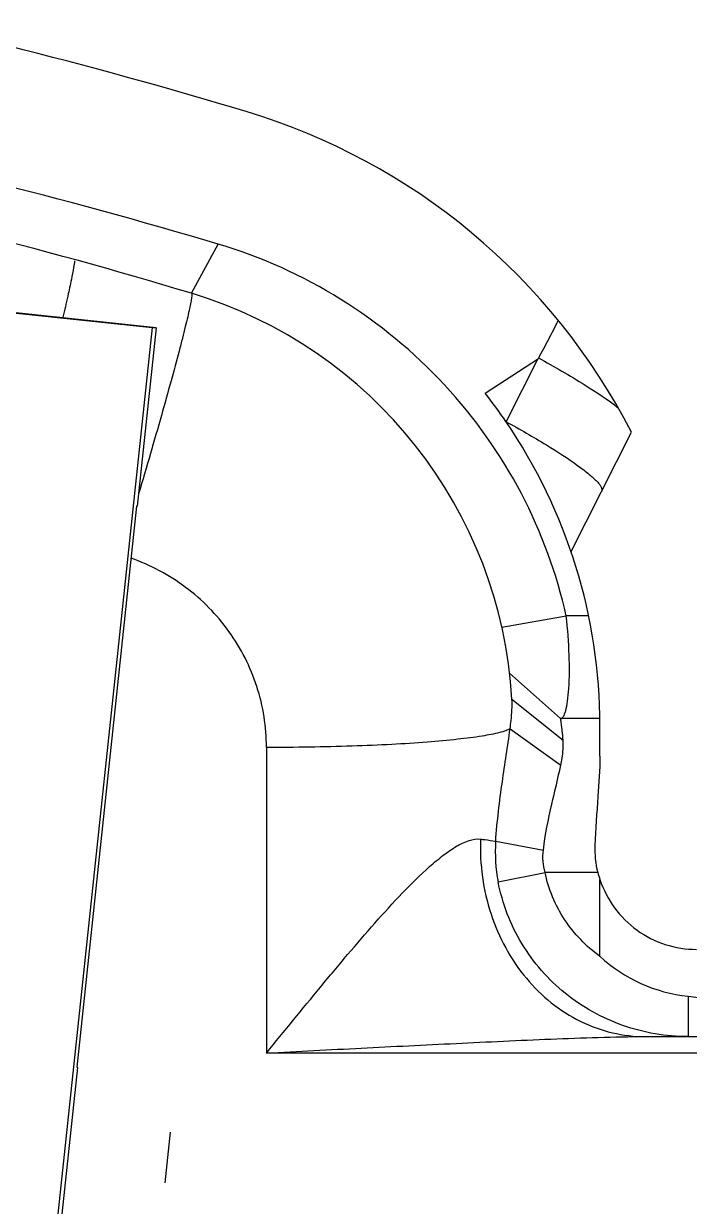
# Model space of a CAD drawing. Header units: millimetres. Extents: x 0 to 420, y 0 to 297.
# Drawn here: x 181.44 to 187.93, y 183.26 to 194.79 of the extents above; entities that cross this region are included whole.
import ezdxf

# ---------------------------------------------------------------- set-up
doc = ezdxf.new("R2010")
doc.units = ezdxf.units.MM
doc.header["$LTSCALE"] = 23.1
doc.layers.get('0').update_dxf_attribs({"linetype": 'CONTINUOUS'})
doc.layers.add('CABLES-TENSIONER', color=7, linetype='CONTINUOUS')

msp = doc.modelspace()

# ---------------------------------------------------------------- linework, layer by layer
at = {"color": 7, "linetype": 'CONTINUOUS'}
for p, q in [((183.074, 192.16), (183.335, 192.639)), ((182.731, 191.824), (180.841, 192.026)), ((180.94, 192.012), (182.692, 191.826)), ((182.234, 191.877), (182.241, 191.877)), ((182.692, 191.826), (181.475, 180.391)), ((182.731, 191.824), (182.546, 190.084)), ((182.692, 191.826), (182.731, 191.824)), ((185.936, 191.188), (186.455, 191.526)), ((186.14, 190.909), (186.453, 191.524)), ((186.774, 189.642), (187.362, 190.807)), ((182.538, 190.085), (181.956, 184.616)), ((182.546, 190.084), (182.538, 190.085)), ((186.099, 188.906), (186.727, 189.015)), ((186.945, 189.015), (186.727, 189.015)), ((186.175, 188.457), (186.672, 188.015)), ((186.197, 188.205), (186.696, 187.804)), ((186.179, 187.916), (186.674, 187.561)), ((187.055, 188.015), (186.672, 188.015)), ((187.055, 187.647), (187.055, 187.947)), ((183.805, 187.733), (183.805, 184.755)), ((186.039, 186.82), (186.504, 186.733)), ((186.063, 186.423), (186.52, 186.515)), ((187.034, 186.515), (186.52, 186.515)), ((187.055, 185.696), (187.055, 186.445)), ((187.914, 185.308), (187.914, 184.915)), ((187.914, 185.308), (190.805, 184.949)), ((187.498, 184.915), (190.805, 184.915)), ((190.805, 184.755), (183.805, 184.755)), ((181.964, 184.615), (181.768, 182.776)), ((181.956, 184.616), (181.964, 184.615))]:
    msp.add_line(p, q, dxfattribs=at)
for centre, radius, start, end in [((168.824, 144.86), 51.25, 73.2342, 84), ((168.851, 144.237), 50.522, 73.3403, 84.0418), ((168.824, 144.86), 49.4, 73.2342, 84), ((181.805, 187.947), 6.25, 27.2294, 73.2342), ((181.805, 187.947), 4.4, 3.3581, 73.2342), ((181.81, 187.95), 5.244, 34.3566, 38.1172), ((181.805, 187.947), 5.25, 0, 34.339), ((187.606, 186.718), 1.571, 176.2938, 190.856), ((187.892, 186.74), 0.887, 177.4483, 194.6561), ((187.991, 186.766), 0.989, 194.7037, 198.9242), ((188.073, 186.806), 1.506, 227.5055, 263.9585)]:
    msp.add_arc(centre, radius, start, end, dxfattribs=at)
for points, knots in [([(186.727, 189.015), (186.634, 189.428), (186.335, 190.243), (185.58, 191.31), (184.561, 192.15), (183.754, 192.515), (183.335, 192.639)], [0, 0, 0, 0, 0.244819, 0.494946, 0.747562, 1, 1, 1, 1]), ([(181.933, 192.476), (181.933, 192.454), (181.923, 192.394), (181.901, 192.28), (181.865, 192.119), (181.837, 191.995), (181.82, 191.927)], [0, 0, 0, 0, 0.115623, 0.323752, 0.621065, 1, 1, 1, 1]), ([(183.074, 192.16), (183.078, 192.159), (183.077, 192.141), (183.075, 192.116), (183.067, 192.068), (183.054, 192.006), (183.036, 191.926), (183.013, 191.83), (182.985, 191.719), (182.939, 191.542), (182.871, 191.291), (182.778, 190.958), (182.673, 190.591), (182.598, 190.336), (182.559, 190.204)], [0, 0, 0, 0, 0.005574, 0.01975, 0.042815, 0.074678, 0.115197, 0.164107, 0.220948, 0.285234, 0.434203, 0.606606, 0.797099, 1, 1, 1, 1]), ([(186.648, 191.897), (186.617, 191.835), (186.569, 191.741), (186.505, 191.618), (186.471, 191.557), (186.455, 191.526)], [0, 0, 0, 0, 0.500114, 0.750083, 1, 1, 1, 1]), ([(186.456, 191.531), (186.61, 191.447), (186.875, 191.293), (187.132, 191.124), (187.235, 191.041)], [0, 0, 0, 0, 0.570582, 1, 1, 1, 1]), ([(186.14, 190.909), (186.273, 190.836), (186.511, 190.7), (186.781, 190.527), (186.943, 190.404), (187.013, 190.342), (187.051, 190.298), (187.07, 190.27), (187.078, 190.244), (187.072, 190.233)], [0, 0, 0, 0, 0.388475, 0.702301, 0.820789, 0.90967, 0.942647, 0.968109, 1, 1, 1, 1]), ([(183.805, 187.733), (183.805, 187.933), (183.741, 188.337), (183.464, 188.883), (183.036, 189.319), (182.674, 189.511), (182.485, 189.579)], [0, 0, 0, 0, 0.249664, 0.499448, 0.749539, 1, 1, 1, 1]), ([(186.672, 188.015), (186.683, 188.015), (186.699, 188.033), (186.712, 188.06), (186.728, 188.11), (186.742, 188.193), (186.759, 188.374), (186.759, 188.652), (186.741, 188.888), (186.727, 189.015)], [0, 0, 0, 0, 0.031933, 0.058011, 0.092023, 0.184007, 0.306073, 0.623404, 1, 1, 1, 1]), ([(186.179, 187.916), (186.183, 187.943), (186.195, 188.038), (186.201, 188.136), (186.197, 188.205)], [0, 0, 0, 0, 0.279791, 1, 1, 1, 1]), ([(186.179, 187.916), (186.166, 187.908), (186.133, 187.894), (186.043, 187.868), (185.887, 187.839), (185.651, 187.809), (185.357, 187.782), (185.014, 187.761), (184.491, 187.739), (184.084, 187.733), (183.805, 187.733)], [0, 0, 0, 0, 0.018708, 0.044598, 0.117868, 0.218362, 0.343175, 0.488501, 0.649833, 1, 1, 1, 1]), ([(186.039, 186.82), (186.053, 187.014), (186.097, 187.38), (186.157, 187.743), (186.179, 187.916)], [0, 0, 0, 0, 0.527847, 1, 1, 1, 1]), ([(186.697, 187.805), (186.694, 187.835), (186.691, 187.877), (186.684, 187.93), (186.68, 187.959), (186.677, 187.983), (186.674, 187.998), (186.673, 188.007), (186.672, 188.012), (186.673, 188.013), (186.672, 188.015), (186.672, 188.015)], [0, 0, 0, 0, 0.430043, 0.602152, 0.744266, 0.855682, 0.935711, 0.963808, 0.983911, 0.995986, 1, 1, 1, 1]), ([(186.674, 187.561), (186.679, 187.583), (186.693, 187.664), (186.701, 187.746), (186.697, 187.805)], [0, 0, 0, 0, 0.282287, 1, 1, 1, 1]), ([(187.055, 187.647), (187.055, 187.516), (187.033, 187.227), (187.013, 186.938), (187.006, 186.779)], [0, 0, 0, 0, 0.451542, 1, 1, 1, 1]), ([(186.504, 186.733), (186.522, 186.883), (186.576, 187.16), (186.647, 187.433), (186.674, 187.561)], [0, 0, 0, 0, 0.537129, 1, 1, 1, 1]), ([(183.805, 184.755), (183.98, 184.97), (184.242, 185.291), (184.594, 185.713), (184.858, 186.02), (185.121, 186.309), (185.343, 186.53), (185.522, 186.681), (185.649, 186.77), (185.77, 186.829), (185.854, 186.844), (185.891, 186.84)], [0, 0, 0, 0, 0.277756, 0.4156, 0.551407, 0.683333, 0.807824, 0.865209, 0.917463, 0.962669, 1, 1, 1, 1]), ([(185.891, 186.84), (185.882, 186.594), (185.95, 186.103), (186.293, 185.464), (186.752, 185.092), (187.172, 184.941), (187.39, 184.915), (187.498, 184.915)], [0, 0, 0, 0, 0.265386, 0.522179, 0.765449, 0.883453, 1, 1, 1, 1]), ([(185.891, 186.84), (185.904, 186.838), (185.954, 186.832), (186.003, 186.826), (186.039, 186.82)], [0, 0, 0, 0, 0.277396, 1, 1, 1, 1]), ([(187.914, 184.915), (187.699, 184.915), (187.267, 184.989), (186.694, 185.308), (186.262, 185.801), (186.104, 186.212), (186.063, 186.423)], [0, 0, 0, 0, 0.250008, 0.499818, 0.74971, 1, 1, 1, 1]), ([(187.055, 185.696), (186.921, 185.794), (186.685, 186.038), (186.553, 186.353), (186.52, 186.515)], [0, 0, 0, 0, 0.500172, 1, 1, 1, 1]), ([(187.055, 186.445), (187.088, 186.348), (187.184, 186.161), (187.407, 185.94), (187.687, 185.798), (187.894, 185.765), (187.996, 185.765)], [0, 0, 0, 0, 0.250757, 0.500957, 0.750619, 1, 1, 1, 1]), ([(183.805, 184.755), (184.113, 184.771), (184.729, 184.803), (185.653, 184.849), (186.423, 184.886), (187.038, 184.908), (187.345, 184.915), (187.498, 184.915)], [0, 0, 0, 0, 0.250337, 0.500614, 0.750688, 0.875528, 1, 1, 1, 1])]:
    msp.add_open_spline(points, degree=3, knots=knots, dxfattribs=at)
msp.add_open_spline([(186.52, 186.515), (186.501, 186.585), (186.495, 186.661), (186.504, 186.733)], degree=3, dxfattribs=at)
at = {"layer": 'CABLES-TENSIONER', "color": 2, "linetype": 'CONTINUOUS'}
msp.add_line((182.818, 183.488), (182.871, 183.985), dxfattribs=at)

doc.saveas('drawing.dxf')
